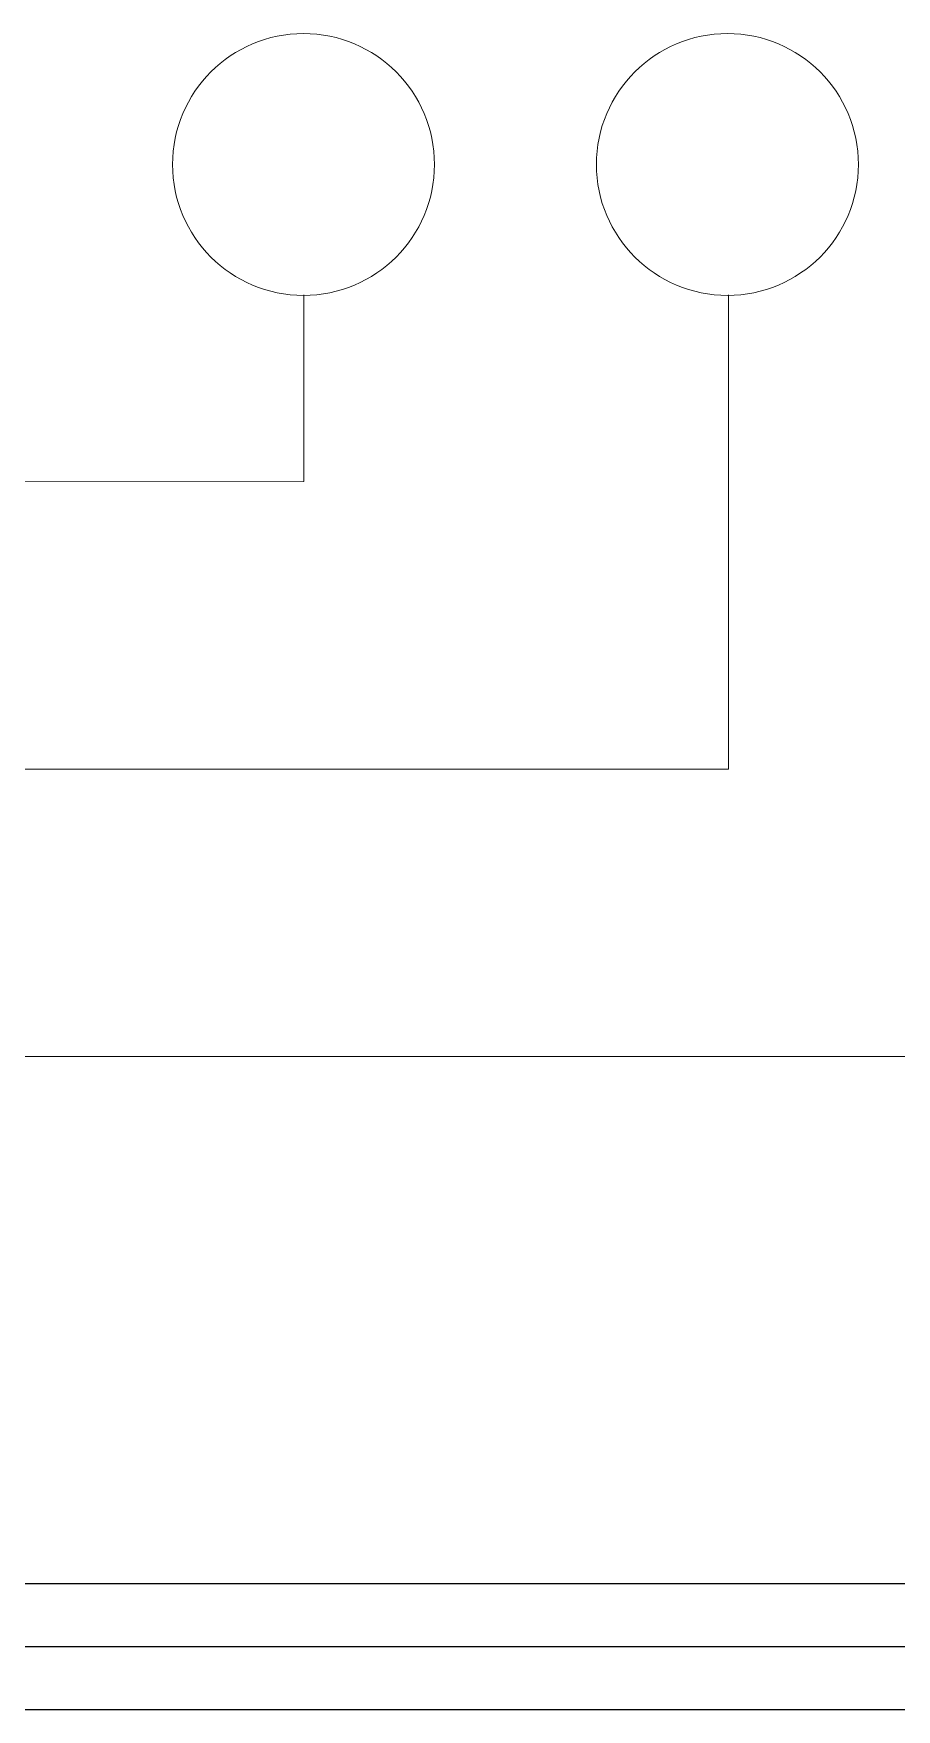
# Model space of a CAD drawing. Header units: millimetres. Extents: x 242 to 1026, y -183 to 372.
# Drawn here: x 526.88 to 540.58, y 148.69 to 175.32 of the extents above; entities that cross this region are included whole.
import ezdxf

# ---------------------------------------------------------------- set-up
doc = ezdxf.new("R2010")
doc.units = ezdxf.units.MM
doc.header["$LTSCALE"] = 30.734
doc.layers.get('0').update_dxf_attribs({"linetype": 'CONTINUOUS'})
doc.layers.add('layer 1', color=7, linetype='CONTINUOUS')

msp = doc.modelspace()

# ---------------------------------------------------------------- linework, layer by layer
at = {"color": 7, "linetype": 'Continuous'}
for p, q in [((475.85, 150.692), (750.872, 150.692)), ((476.816, 149.692), (749.906, 149.692)), ((475.314, 148.692), (751.407, 148.692))]:
    msp.add_line(p, q, dxfattribs=at)
at = {"layer": 'layer 1', "lineweight": 20}
for points, knots in [([(531.165, 171.16), (532.314, 171.16), (533.245, 172.092), (533.245, 173.24), (533.245, 173.24), (533.245, 174.389), (532.314, 175.32), (531.165, 175.32), (531.165, 175.32), (530.016, 175.32), (529.085, 174.389), (529.085, 173.24), (529.085, 173.24), (529.085, 172.092), (530.016, 171.16), (531.165, 171.16)], [0, 0, 0, 0, 0.2, 0.2, 0.2, 0.2, 0.4, 0.4, 0.4, 0.4, 0.6, 0.6, 0.6, 0.6, 1, 1, 1, 1]), ([(537.897, 171.16), (539.046, 171.16), (539.977, 172.092), (539.977, 173.24), (539.977, 173.24), (539.977, 174.389), (539.046, 175.32), (537.897, 175.32), (537.897, 175.32), (536.748, 175.32), (535.817, 174.389), (535.817, 173.24), (535.817, 173.24), (535.817, 172.092), (536.748, 171.16), (537.897, 171.16)], [0, 0, 0, 0, 0.2, 0.2, 0.2, 0.2, 0.4, 0.4, 0.4, 0.4, 0.6, 0.6, 0.6, 0.6, 1, 1, 1, 1]), ([(504.271, 168.2), (504.271, 168.2), (531.172, 168.203), (531.172, 168.203), (531.172, 168.203), (531.172, 168.203), (531.172, 171.166), (531.172, 171.166)], [0, 0, 0, 0, 0.333333, 0.333333, 0.333333, 0.333333, 1, 1, 1, 1]), ([(504.271, 159.068), (504.271, 159.068), (544.651, 159.068), (544.651, 159.068), (544.651, 159.068), (544.651, 159.068), (544.649, 171.166), (544.649, 171.166)], [0, 0, 0, 0, 0.333333, 0.333333, 0.333333, 0.333333, 1, 1, 1, 1]), ([(504.271, 163.634), (504.271, 163.634), (537.912, 163.634), (537.912, 163.634), (537.912, 163.634), (537.912, 163.634), (537.912, 171.166), (537.912, 171.166)], [0, 0, 0, 0, 0.333333, 0.333333, 0.333333, 0.333333, 1, 1, 1, 1])]:
    msp.add_open_spline(points, degree=3, knots=knots, dxfattribs=at)

doc.saveas('drawing.dxf')
